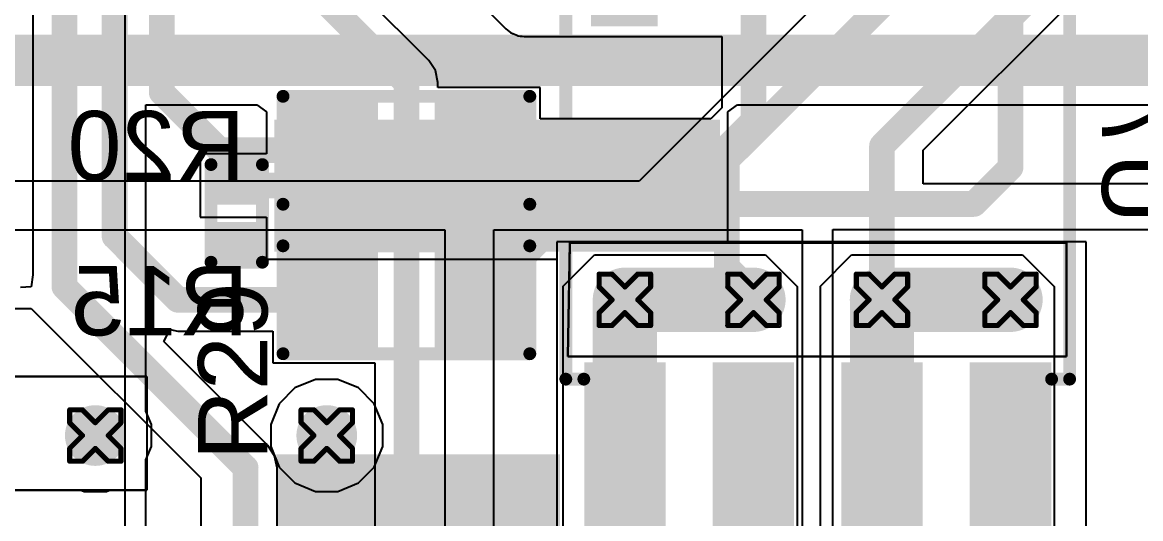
# Model space of a CAD drawing. Header units: inches. Extents: x -6 to 328, y -6 to 90.
# Drawn here: x 4.73 to 15.78, y 7.52 to 12.43 of the extents above; entities that cross this region are included whole.
import ezdxf

# ---------------------------------------------------------------- set-up
doc = ezdxf.new("R2010")
doc.units = ezdxf.units.IN
for name, color, linetype in [('Bottom Layer', 5, 'Continuous'), ('Bottom Overlay', 54, 'Continuous'), ('Bottom Paste', 16, 'Continuous'), ('Bottom Solder', 6, 'Continuous'), ('Designators', 56, 'Continuous'), ('Drill Drawing', 1, 'Continuous'), ('GND', 76, 'Continuous'), ('PWR', 16, 'Continuous'), ('Top Layer', 1, 'Continuous'), ('Top Overlay', 2, 'Continuous'), ('Top Paste', 8, 'Continuous'), ('Top Solder', 216, 'Continuous'), ('Via Holes', 16, 'Continuous')]:
    doc.layers.add(name, color=color, linetype=linetype)
doc.styles.add('Arial', font='', dxfattribs={"height": 0.2})
doc.styles.get('Arial').set_extended_font_data('Arial')

# ---------------------------------------------------------------- blocks, each defined once
blk = doc.blocks.new('SOIC_8_B_3')
at = {"layer": 'Bottom Layer'}
for points in [[(-3.475, 1.605), (-3.475, 2.205), (-1.925, 2.205), (-1.925, 1.605)], [(1.925, 1.605), (1.925, 2.205), (3.475, 2.205), (3.475, 1.605)], [(-3.475, 0.335), (-3.475, 0.935), (-1.925, 0.935), (-1.925, 0.335)], [(1.925, 0.335), (1.925, 0.935), (3.475, 0.935), (3.475, 0.335)], [(-3.475, -0.935), (-3.475, -0.335), (-1.925, -0.335), (-1.925, -0.935)], [(1.925, -0.935), (1.925, -0.335), (3.475, -0.335), (3.475, -0.935)], [(-3.475, -2.205), (-3.475, -1.605), (-1.925, -1.605), (-1.925, -2.205)], [(1.925, -2.205), (1.925, -1.605), (3.475, -1.605), (3.475, -2.205)]]:
    blk.add_hatch(color=5, dxfattribs=at).paths.add_polyline_path(points)
at = {"layer": 'Bottom Overlay'}
blk.add_hatch(color=54, dxfattribs=at).paths.add_polyline_path([(-1.827, -2.24), (-1.497, -2.24), (-1.497, -1.58), (-1.827, -1.58)])
at = {"layer": 'Bottom Paste'}
for points in [[(-3.475, 1.605), (-3.475, 2.205), (-1.925, 2.205), (-1.925, 1.605)], [(1.925, 1.605), (1.925, 2.205), (3.475, 2.205), (3.475, 1.605)], [(-3.475, 0.335), (-3.475, 0.935), (-1.925, 0.935), (-1.925, 0.335)], [(1.925, 0.335), (1.925, 0.935), (3.475, 0.935), (3.475, 0.335)], [(-3.475, -0.935), (-3.475, -0.335), (-1.925, -0.335), (-1.925, -0.935)], [(1.925, -0.935), (1.925, -0.335), (3.475, -0.335), (3.475, -0.935)], [(-3.475, -2.205), (-3.475, -1.605), (-1.925, -1.605), (-1.925, -2.205)], [(1.925, -2.205), (1.925, -1.605), (3.475, -1.605), (3.475, -2.205)]]:
    blk.add_hatch(color=16, dxfattribs=at).paths.add_polyline_path(points)
at = {"layer": 'Bottom Solder'}
for points in [[(-3.577, 1.503), (-3.577, 2.307), (-1.823, 2.307), (-1.823, 1.503)], [(1.823, 1.503), (1.823, 2.307), (3.577, 2.307), (3.577, 1.503)], [(-3.577, 0.233), (-3.577, 1.037), (-1.823, 1.037), (-1.823, 0.233)], [(1.823, 0.233), (1.823, 1.037), (3.577, 1.037), (3.577, 0.233)], [(-3.577, -1.037), (-3.577, -0.233), (-1.823, -0.233), (-1.823, -1.037)], [(1.823, -1.037), (1.823, -0.233), (3.577, -0.233), (3.577, -1.037)], [(-3.577, -2.307), (-3.577, -1.503), (-1.823, -1.503), (-1.823, -2.307)], [(1.823, -2.307), (1.823, -1.503), (3.577, -1.503), (3.577, -2.307)]]:
    blk.add_hatch(color=6, dxfattribs=at).paths.add_polyline_path(points)
at = {"layer": 'Bottom Overlay', "const_width": 0.127}
for points in [[(1.991, 2.489), (-1.991, 2.489)], [(-1.991, 2.311), (-1.991, 2.489)], [(1.991, 2.311), (1.991, 2.489)], [(-3.759, -2.032), (-3.759, -1.778)], [(-3.632, -1.905), (-3.759, -1.778)], [(-3.759, -2.032), (-3.632, -1.905)], [(-1.991, -2.489), (-1.991, -2.311)], [(1.991, -2.489), (1.991, -2.311)], [(1.991, -2.489), (-1.991, -2.489)]]:
    blk.add_lwpolyline(points, dxfattribs=at)
at = {"layer": 'Bottom Overlay', "const_width": 0.0635}
for points in [[(-2.022, 2.489, 1), (-1.959, 2.489, 1)], [(-2.022, 2.489, 1), (-1.959, 2.489, 1)], [(1.959, 2.489, 1), (2.022, 2.489, 1)], [(1.959, 2.489, 1), (2.022, 2.489, 1)], [(-2.022, 2.311, 1), (-1.959, 2.311, 1)], [(1.959, 2.311, 1), (2.022, 2.311, 1)], [(-3.791, -1.778, 1), (-3.727, -1.778, 1)], [(-3.791, -1.778, 1), (-3.727, -1.778, 1)], [(-3.664, -1.905, 1), (-3.6, -1.905, 1)], [(-3.664, -1.905, 1), (-3.6, -1.905, 1)], [(-3.791, -2.032, 1), (-3.727, -2.032, 1)], [(-3.791, -2.032, 1), (-3.727, -2.032, 1)], [(-2.022, -2.311, 1), (-1.959, -2.311, 1)], [(1.959, -2.311, 1), (2.022, -2.311, 1)], [(-2.022, -2.489, 1), (-1.959, -2.489, 1)], [(-2.022, -2.489, 1), (-1.959, -2.489, 1)], [(1.959, -2.489, 1), (2.022, -2.489, 1)], [(1.959, -2.489, 1), (2.022, -2.489, 1)]]:
    blk.add_lwpolyline(points, format="xyb", close=True, dxfattribs=at)
blk = doc.blocks.new('R___0201_13')
at = {"layer": 'Top Layer'}
for points in [[(-0.41, 0.185), (-0.14, 0.185), (-0.14, -0.185), (-0.41, -0.185)], [(0.14, 0.185), (0.41, 0.185), (0.41, -0.185), (0.14, -0.185)]]:
    blk.add_hatch(color=1, dxfattribs=at).paths.add_polyline_path(points)
at = {"layer": 'Top Paste'}
for points in [[(-0.41, 0.185), (-0.14, 0.185), (-0.14, -0.185), (-0.41, -0.185)], [(0.14, 0.185), (0.41, 0.185), (0.41, -0.185), (0.14, -0.185)]]:
    blk.add_hatch(color=8, dxfattribs=at).paths.add_polyline_path(points)
at = {"layer": 'Top Solder'}
for points in [[(-0.465, 0.24), (-0.085, 0.24), (-0.085, -0.24), (-0.465, -0.24)], [(0.085, 0.24), (0.465, 0.24), (0.465, -0.24), (0.085, -0.24)]]:
    blk.add_hatch(color=216, dxfattribs=at).paths.add_polyline_path(points)
at = {"layer": 'Top Overlay', "const_width": 0.127}
for points in [[(-0.483, 0.254), (-0.483, -0.254)], [(-0.483, 0.254), (0.483, 0.254)], [(0.483, 0.254), (0.483, -0.254)], [(-0.483, -0.254), (0.483, -0.254)]]:
    blk.add_lwpolyline(points, dxfattribs=at)
at = {"layer": 'Top Overlay', "const_width": 0.0635}
for points in [[(-0.514, 0.254, 1), (-0.451, 0.254, 1)], [(-0.514, 0.254, 1), (-0.451, 0.254, 1)], [(0.451, 0.254, 1), (0.514, 0.254, 1)], [(0.451, 0.254, 1), (0.514, 0.254, 1)], [(-0.514, -0.254, 1), (-0.451, -0.254, 1)], [(-0.514, -0.254, 1), (-0.451, -0.254, 1)], [(0.451, -0.254, 1), (0.514, -0.254, 1)], [(0.451, -0.254, 1), (0.514, -0.254, 1)]]:
    blk.add_lwpolyline(points, format="xyb", close=True, dxfattribs=at)
blk = doc.blocks.new('R___0603_B_22')
at = {"layer": 'Bottom Layer'}
for points in [[(-1.143, -0.4445), (-1.143, 0.4445), (-0.381, 0.4445), (-0.381, -0.4445)], [(0.381, -0.4445), (0.381, 0.4445), (1.143, 0.4445), (1.143, -0.4445)]]:
    blk.add_hatch(color=5, dxfattribs=at).paths.add_polyline_path(points)
at = {"layer": 'Bottom Paste'}
for points in [[(-1.143, -0.4445), (-1.143, 0.4445), (-0.381, 0.4445), (-0.381, -0.4445)], [(0.381, -0.4445), (0.381, 0.4445), (1.143, 0.4445), (1.143, -0.4445)]]:
    blk.add_hatch(color=16, dxfattribs=at).paths.add_polyline_path(points)
at = {"layer": 'Bottom Solder'}
for points in [[(-1.2446, -0.5461), (-1.2446, 0.5461), (-0.2794, 0.5461), (-0.2794, -0.5461)], [(0.2794, -0.5461), (0.2794, 0.5461), (1.2446, 0.5461), (1.2446, -0.5461)]]:
    blk.add_hatch(color=6, dxfattribs=at).paths.add_polyline_path(points)
at = {"layer": 'Bottom Overlay', "const_width": 0.127}
for points in [[(-1.2192, 0.5334), (-1.2192, -0.5334)], [(1.2192, 0.5334), (-1.2192, 0.5334)], [(1.2192, 0.5334), (1.2192, -0.5334)], [(1.2192, -0.5334), (-1.2192, -0.5334)]]:
    blk.add_lwpolyline(points, dxfattribs=at)
at = {"layer": 'Bottom Overlay', "const_width": 0.0635}
for points in [[(-1.25095, 0.5334, 1), (-1.18745, 0.5334, 1)], [(-1.25095, 0.5334, 1), (-1.18745, 0.5334, 1)], [(1.18745, 0.5334, 1), (1.25095, 0.5334, 1)], [(1.18745, 0.5334, 1), (1.25095, 0.5334, 1)], [(-1.25095, -0.5334, 1), (-1.18745, -0.5334, 1)], [(-1.25095, -0.5334, 1), (-1.18745, -0.5334, 1)], [(1.18745, -0.5334, 1), (1.25095, -0.5334, 1)], [(1.18745, -0.5334, 1), (1.25095, -0.5334, 1)]]:
    blk.add_lwpolyline(points, format="xyb", close=True, dxfattribs=at)
blk = doc.blocks.new('R___0603_B_27')
at = {"layer": 'Bottom Layer'}
for points in [[(-1.143, -0.4445), (-1.143, 0.4445), (-0.381, 0.4445), (-0.381, -0.4445)], [(0.381, -0.4445), (0.381, 0.4445), (1.143, 0.4445), (1.143, -0.4445)]]:
    blk.add_hatch(color=5, dxfattribs=at).paths.add_polyline_path(points)
at = {"layer": 'Bottom Paste'}
for points in [[(-1.143, -0.4445), (-1.143, 0.4445), (-0.381, 0.4445), (-0.381, -0.4445)], [(0.381, -0.4445), (0.381, 0.4445), (1.143, 0.4445), (1.143, -0.4445)]]:
    blk.add_hatch(color=16, dxfattribs=at).paths.add_polyline_path(points)
at = {"layer": 'Bottom Solder'}
for points in [[(-1.2446, -0.5461), (-1.2446, 0.5461), (-0.2794, 0.5461), (-0.2794, -0.5461)], [(0.2794, -0.5461), (0.2794, 0.5461), (1.2446, 0.5461), (1.2446, -0.5461)]]:
    blk.add_hatch(color=6, dxfattribs=at).paths.add_polyline_path(points)
at = {"layer": 'Bottom Overlay', "const_width": 0.127}
for points in [[(-1.2192, -0.5334), (-1.2192, 0.5334)], [(-1.2192, 0.5334), (1.2192, 0.5334)], [(1.2192, -0.5334), (1.2192, 0.5334)], [(-1.2192, -0.5334), (1.2192, -0.5334)]]:
    blk.add_lwpolyline(points, dxfattribs=at)
at = {"layer": 'Bottom Overlay', "const_width": 0.0635}
for points in [[(-1.25095, 0.5334, 1), (-1.18745, 0.5334, 1)], [(-1.25095, 0.5334, 1), (-1.18745, 0.5334, 1)], [(1.18745, 0.5334, 1), (1.25095, 0.5334, 1)], [(1.18745, 0.5334, 1), (1.25095, 0.5334, 1)], [(-1.25095, -0.5334, 1), (-1.18745, -0.5334, 1)], [(-1.25095, -0.5334, 1), (-1.18745, -0.5334, 1)], [(1.18745, -0.5334, 1), (1.25095, -0.5334, 1)], [(1.18745, -0.5334, 1), (1.25095, -0.5334, 1)]]:
    blk.add_lwpolyline(points, format="xyb", close=True, dxfattribs=at)
blk = doc.blocks.new('HR963370A_52')
at = {"layer": 'Top Layer'}
for points in [[(-1.25, 10.329), (1.25, 10.329), (1.25, 7.729), (-1.25, 7.729)], [(4.56, 6.15), (3.46, 6.15), (3.46, 10.35), (4.56, 10.35)]]:
    blk.add_hatch(color=1, dxfattribs=at).paths.add_polyline_path(points)
at = {"layer": 'Top Paste'}
for points in [[(-1.25, 10.329), (1.25, 10.329), (1.25, 7.729), (-1.25, 7.729)], [(4.56, 6.15), (3.46, 6.15), (3.46, 10.35), (4.56, 10.35)]]:
    blk.add_hatch(color=8, dxfattribs=at).paths.add_polyline_path(points)
at = {"layer": 'Top Solder'}
for points in [[(-1.352, 10.431), (1.352, 10.431), (1.352, 7.628), (-1.352, 7.628)], [(4.662, 6.048), (3.358, 6.048), (3.358, 10.452), (4.662, 10.452)]]:
    blk.add_hatch(color=216, dxfattribs=at).paths.add_polyline_path(points)

msp = doc.modelspace()

# ---------------------------------------------------------------- hatches: boundary and pattern name
at = {"layer": 'Bottom Layer'}
h = msp.add_hatch(color=5, dxfattribs=at)
edge = h.paths.add_edge_path()
edge.add_arc((10.682, 9.688), 0.3, 0, 360)
h = msp.add_hatch(color=5, dxfattribs=at)
edge = h.paths.add_edge_path()
edge.add_arc((11.952, 9.688), 0.3, 0, 360)
h = msp.add_hatch(color=5, dxfattribs=at)
edge = h.paths.add_edge_path()
edge.add_arc((13.222, 9.688), 0.3, 0, 360)
h = msp.add_hatch(color=5, dxfattribs=at)
edge = h.paths.add_edge_path()
edge.add_arc((14.492, 9.688), 0.3, 0, 360)
h = msp.add_hatch(color=5, dxfattribs=at)
edge = h.paths.add_edge_path()
edge.add_arc((5.449, 8.346), 0.3, 0, 360)
h = msp.add_hatch(color=5, dxfattribs=at)
edge = h.paths.add_edge_path()
edge.add_arc((7.736, 8.346), 0.3, 0, 360)
at = {"layer": 'GND'}
h = msp.add_hatch(color=76, dxfattribs=at)
edge = h.paths.add_edge_path()
edge.add_arc((10.682, 9.688), 0.3, 0, 360)
h = msp.add_hatch(color=76, dxfattribs=at)
edge = h.paths.add_edge_path()
edge.add_arc((11.952, 9.688), 0.3, 0, 360)
h = msp.add_hatch(color=76, dxfattribs=at)
edge = h.paths.add_edge_path()
edge.add_arc((13.222, 9.688), 0.3, 0, 360)
h = msp.add_hatch(color=76, dxfattribs=at)
edge = h.paths.add_edge_path()
edge.add_arc((14.492, 9.688), 0.3, 0, 360)
h = msp.add_hatch(color=76, dxfattribs=at)
edge = h.paths.add_edge_path()
edge.add_arc((5.449, 8.346), 0.3, 0, 360)
h = msp.add_hatch(color=76, dxfattribs=at)
edge = h.paths.add_edge_path()
edge.add_arc((7.736, 8.346), 0.3, 0, 360)
at = {"layer": 'PWR'}
h = msp.add_hatch(color=16, dxfattribs=at)
edge = h.paths.add_edge_path()
edge.add_arc((10.682, 9.688), 0.3, 0, 360)
h = msp.add_hatch(color=16, dxfattribs=at)
edge = h.paths.add_edge_path()
edge.add_arc((11.952, 9.688), 0.3, 0, 360)
h = msp.add_hatch(color=16, dxfattribs=at)
edge = h.paths.add_edge_path()
edge.add_arc((13.222, 9.688), 0.3, 0, 360)
h = msp.add_hatch(color=16, dxfattribs=at)
edge = h.paths.add_edge_path()
edge.add_arc((14.492, 9.688), 0.3, 0, 360)
h = msp.add_hatch(color=16, dxfattribs=at)
edge = h.paths.add_edge_path()
edge.add_arc((5.449, 8.346), 0.3, 0, 360)
h = msp.add_hatch(color=16, dxfattribs=at)
edge = h.paths.add_edge_path()
edge.add_arc((7.736, 8.346), 0.3, 0, 360)
at = {"layer": 'Top Layer'}
h = msp.add_hatch(color=1, dxfattribs=at)
edge = h.paths.add_edge_path()
edge.add_arc((10.682, 9.688), 0.3, 0, 360)
h = msp.add_hatch(color=1, dxfattribs=at)
edge = h.paths.add_edge_path()
edge.add_arc((11.952, 9.688), 0.3, 0, 360)
h = msp.add_hatch(color=1, dxfattribs=at)
edge = h.paths.add_edge_path()
edge.add_arc((13.222, 9.688), 0.3, 0, 360)
h = msp.add_hatch(color=1, dxfattribs=at)
edge = h.paths.add_edge_path()
edge.add_arc((14.492, 9.688), 0.3, 0, 360)
h = msp.add_hatch(color=1, dxfattribs=at)
edge = h.paths.add_edge_path()
edge.add_arc((5.449, 8.346), 0.3, 0, 360)
h = msp.add_hatch(color=1, dxfattribs=at)
edge = h.paths.add_edge_path()
edge.add_arc((7.736, 8.346), 0.3, 0, 360)
at = {"layer": 'Via Holes'}
h = msp.add_hatch(color=7, dxfattribs=at)
edge = h.paths.add_edge_path()
edge.add_arc((10.682, 9.688), 0.15, 0, 360)
h = msp.add_hatch(color=7, dxfattribs=at)
edge = h.paths.add_edge_path()
edge.add_arc((11.952, 9.688), 0.15, 0, 360)
h = msp.add_hatch(color=7, dxfattribs=at)
edge = h.paths.add_edge_path()
edge.add_arc((13.222, 9.688), 0.15, 0, 360)
h = msp.add_hatch(color=7, dxfattribs=at)
edge = h.paths.add_edge_path()
edge.add_arc((14.492, 9.688), 0.15, 0, 360)
h = msp.add_hatch(color=7, dxfattribs=at)
edge = h.paths.add_edge_path()
edge.add_arc((5.449, 8.346), 0.15, 0, 360)
h = msp.add_hatch(color=7, dxfattribs=at)
edge = h.paths.add_edge_path()
edge.add_arc((7.736, 8.346), 0.15, 0, 360)

# ---------------------------------------------------------------- linework, layer by layer
at = {"layer": 'Bottom Layer'}
for p, q in [((4.832, 20.693), (4.832, 9.934)), ((8.743, 12.055), (6.875, 13.923)), ((9.28, 12.592), (9.505, 12.366)), ((9.505, 12.366), (9.522, 12.355)), ((9.522, 12.355), (9.537, 12.341)), ((9.537, 12.341), (9.553, 12.33)), ((9.553, 12.33), (9.571, 12.322)), ((9.571, 12.322), (9.572, 12.322)), ((9.572, 12.322), (9.574, 12.321)), ((9.574, 12.321), (9.606, 12.308)), ((9.606, 12.308), (9.607, 12.307)), ((9.607, 12.307), (9.608, 12.307)), ((9.608, 12.307), (9.627, 12.299)), ((9.627, 12.299), (9.646, 12.295)), ((9.646, 12.295), (9.667, 12.295)), ((9.667, 12.295), (9.687, 12.291)), ((9.687, 12.291), (11.641, 12.291)), ((11.641, 12.291), (11.641, 11.586)), ((8.81, 11.954), (8.743, 12.055)), ((8.834, 11.835), (8.81, 11.954)), ((8.834, 11.788), (8.834, 11.835)), ((9.844, 11.788), (8.834, 11.788)), ((9.844, 11.476), (9.844, 11.788)), ((11.641, 11.586), (11.531, 11.476)), ((11.531, 11.476), (9.844, 11.476)), ((10.073, 9.823), (10.382, 10.133)), ((10.382, 10.133), (12.071, 10.133)), ((12.071, 10.133), (12.384, 9.819)), ((12.613, 9.823), (12.922, 10.133)), ((12.922, 10.133), (14.611, 10.133)), ((14.611, 10.133), (14.924, 9.819)), ((4.832, 9.934), (4.816, 9.817)), ((4.816, 9.817), (4.711, 9.811)), ((10.073, 3.843), (10.073, 9.823)), ((12.384, 9.819), (12.384, 6.284)), ((12.613, 3.843), (12.613, 9.823)), ((14.924, 9.819), (14.924, 6.284)), ((-0.129, 9.603), (4.815, 9.603)), ((4.815, 9.603), (6.491, 7.927)), ((6.125, 9.276), (6.187, 9.393)), ((6.187, 9.393), (6.265, 9.378)), ((6.265, 9.378), (7.202, 9.378)), ((7.202, 9.378), (7.202, 9.066)), ((7.154, 8.247), (6.125, 9.276)), ((7.202, 9.066), (8.212, 9.066)), ((8.212, 9.066), (8.212, 4.754)), ((7.221, 8.146), (7.154, 8.247)), ((7.245, 8.027), (7.221, 8.146)), ((7.245, 4.422), (7.245, 8.027)), ((6.491, 7.927), (6.491, 2.25))]:
    msp.add_line(p, q, dxfattribs=at)
at = {"layer": 'Bottom Layer', "const_width": 0.254}
for points in [[(5.143, 9.818), (5.143, 20.693)], [(5.64, 10.314), (5.64, 20.441)], [(6.106, 11.738), (6.106, 20.163)], [(6.564, 13.794), (8.523, 11.835)], [(11.952, 11.458), (11.952, 13.594)], [(14.492, 10.997), (14.492, 13.594)], [(8.523, 4.625), (8.523, 11.835)], [(6.106, 11.738), (6.678, 11.166)], [(11.66, 11.166), (11.952, 11.458)], [(6.678, 11.166), (7.761, 11.166)], [(9.285, 11.166), (11.66, 11.166)], [(14.131, 10.635), (14.492, 10.997)], [(9.311, 9.752), (10.194, 10.635)], [(10.194, 10.635), (14.131, 10.635)], [(5.64, 10.314), (6.265, 9.688)], [(5.143, 9.818), (6.934, 8.027)], [(6.265, 9.688), (7.761, 9.688)], [(6.934, 3.268), (6.934, 8.027)]]:
    msp.add_lwpolyline(points, dxfattribs=at)
at = {"layer": 'Bottom Layer', "const_width": 0.127}
for points in [[(8.46, 11.835, 1), (8.587, 11.835, 1)], [(8.46, 11.835, 1), (8.587, 11.835, 1)], [(6.042, 11.738, 1), (6.169, 11.738, 1)], [(6.042, 11.738, 1), (6.169, 11.738, 1)], [(11.889, 11.458, 1), (12.016, 11.458, 1)], [(11.889, 11.458, 1), (12.016, 11.458, 1)], [(6.615, 11.166, 1), (6.742, 11.166, 1)], [(6.615, 11.166, 1), (6.742, 11.166, 1)], [(7.698, 11.166, 1), (7.825, 11.166, 1)], [(9.222, 11.166, 1), (9.349, 11.166, 1)], [(11.597, 11.166, 1), (11.724, 11.166, 1)], [(11.597, 11.166, 1), (11.724, 11.166, 1)], [(14.429, 10.997, 1), (14.556, 10.997, 1)], [(14.429, 10.997, 1), (14.556, 10.997, 1)], [(10.13, 10.635, 1), (10.257, 10.635, 1)], [(10.13, 10.635, 1), (10.257, 10.635, 1)], [(14.067, 10.635, 1), (14.194, 10.635, 1)], [(14.067, 10.635, 1), (14.194, 10.635, 1)], [(5.576, 10.314, 1), (5.703, 10.314, 1)], [(5.576, 10.314, 1), (5.703, 10.314, 1)], [(5.08, 9.818, 1), (5.207, 9.818, 1)], [(5.08, 9.818, 1), (5.207, 9.818, 1)], [(9.247, 9.752, 1), (9.374, 9.752, 1)], [(6.201, 9.688, 1), (6.328, 9.688, 1)], [(6.201, 9.688, 1), (6.328, 9.688, 1)], [(7.698, 9.688, 1), (7.825, 9.688, 1)], [(6.871, 8.027, 1), (6.998, 8.027, 1)], [(6.871, 8.027, 1), (6.998, 8.027, 1)]]:
    msp.add_lwpolyline(points, format="xyb", close=True, dxfattribs=at)
at = {"layer": 'Drill Drawing', "const_width": 0.0508}
for points in [[(10.428, 9.815), (10.428, 9.942)], [(10.428, 9.942), (10.555, 9.942)], [(10.555, 9.942), (10.682, 9.815)], [(10.682, 9.815), (10.809, 9.942)], [(10.809, 9.942), (10.936, 9.942)], [(10.936, 9.815), (10.936, 9.942)], [(11.698, 9.815), (11.698, 9.942)], [(11.698, 9.942), (11.825, 9.942)], [(11.825, 9.942), (11.952, 9.815)], [(11.952, 9.815), (12.079, 9.942)], [(12.079, 9.942), (12.206, 9.942)], [(12.206, 9.815), (12.206, 9.942)], [(12.968, 9.815), (12.968, 9.942)], [(12.968, 9.942), (13.095, 9.942)], [(13.095, 9.942), (13.222, 9.815)], [(13.222, 9.815), (13.349, 9.942)], [(13.349, 9.942), (13.476, 9.942)], [(13.476, 9.815), (13.476, 9.942)], [(14.238, 9.815), (14.238, 9.942)], [(14.238, 9.942), (14.365, 9.942)], [(14.365, 9.942), (14.492, 9.815)], [(14.492, 9.815), (14.619, 9.942)], [(14.619, 9.942), (14.746, 9.942)], [(14.746, 9.815), (14.746, 9.942)], [(10.428, 9.815), (10.555, 9.688)], [(10.809, 9.688), (10.936, 9.815)], [(11.698, 9.815), (11.825, 9.688)], [(12.079, 9.688), (12.206, 9.815)], [(12.968, 9.815), (13.095, 9.688)], [(13.349, 9.688), (13.476, 9.815)], [(14.238, 9.815), (14.365, 9.688)], [(14.619, 9.688), (14.746, 9.815)], [(10.428, 9.561), (10.555, 9.688)], [(10.809, 9.688), (10.936, 9.561)], [(11.698, 9.561), (11.825, 9.688)], [(12.079, 9.688), (12.206, 9.561)], [(12.968, 9.561), (13.095, 9.688)], [(13.349, 9.688), (13.476, 9.561)], [(14.238, 9.561), (14.365, 9.688)], [(14.619, 9.688), (14.746, 9.561)], [(10.428, 9.434), (10.428, 9.561)], [(10.555, 9.434), (10.682, 9.561)], [(10.682, 9.561), (10.809, 9.434)], [(10.936, 9.434), (10.936, 9.561)], [(11.698, 9.434), (11.698, 9.561)], [(11.825, 9.434), (11.952, 9.561)], [(11.952, 9.561), (12.079, 9.434)], [(12.206, 9.434), (12.206, 9.561)], [(12.968, 9.434), (12.968, 9.561)], [(13.095, 9.434), (13.222, 9.561)], [(13.222, 9.561), (13.349, 9.434)], [(13.476, 9.434), (13.476, 9.561)], [(14.238, 9.434), (14.238, 9.561)], [(14.365, 9.434), (14.492, 9.561)], [(14.492, 9.561), (14.619, 9.434)], [(14.746, 9.434), (14.746, 9.561)], [(10.428, 9.434), (10.555, 9.434)], [(10.809, 9.434), (10.936, 9.434)], [(11.698, 9.434), (11.825, 9.434)], [(12.079, 9.434), (12.206, 9.434)], [(12.968, 9.434), (13.095, 9.434)], [(13.349, 9.434), (13.476, 9.434)], [(14.238, 9.434), (14.365, 9.434)], [(14.619, 9.434), (14.746, 9.434)], [(5.195, 8.473), (5.195, 8.6)], [(5.195, 8.6), (5.322, 8.6)], [(5.322, 8.6), (5.449, 8.473)], [(5.449, 8.473), (5.576, 8.6)], [(5.576, 8.6), (5.703, 8.6)], [(5.703, 8.473), (5.703, 8.6)], [(7.482, 8.473), (7.482, 8.6)], [(7.482, 8.6), (7.609, 8.6)], [(7.609, 8.6), (7.736, 8.473)], [(7.736, 8.473), (7.863, 8.6)], [(7.863, 8.6), (7.99, 8.6)], [(7.99, 8.473), (7.99, 8.6)], [(5.195, 8.473), (5.322, 8.346)], [(5.576, 8.346), (5.703, 8.473)], [(7.482, 8.473), (7.609, 8.346)], [(7.863, 8.346), (7.99, 8.473)], [(5.195, 8.219), (5.322, 8.346)], [(5.576, 8.346), (5.703, 8.219)], [(7.482, 8.219), (7.609, 8.346)], [(7.863, 8.346), (7.99, 8.219)], [(5.195, 8.092), (5.195, 8.219)], [(5.322, 8.092), (5.449, 8.219)], [(5.449, 8.219), (5.576, 8.092)], [(5.703, 8.092), (5.703, 8.219)], [(7.482, 8.092), (7.482, 8.219)], [(7.609, 8.092), (7.736, 8.219)], [(7.736, 8.219), (7.863, 8.092)], [(7.99, 8.092), (7.99, 8.219)], [(5.195, 8.092), (5.322, 8.092)], [(5.576, 8.092), (5.703, 8.092)], [(7.482, 8.092), (7.609, 8.092)], [(7.863, 8.092), (7.99, 8.092)]]:
    msp.add_lwpolyline(points, dxfattribs=at)
at = {"layer": 'Drill Drawing', "const_width": 0.0254}
for points in [[(10.415, 9.942, 1), (10.441, 9.942, 1)], [(10.415, 9.942, 1), (10.441, 9.942, 1)], [(10.542, 9.942, 1), (10.568, 9.942, 1)], [(10.542, 9.942, 1), (10.568, 9.942, 1)], [(10.796, 9.942, 1), (10.822, 9.942, 1)], [(10.796, 9.942, 1), (10.822, 9.942, 1)], [(10.923, 9.942, 1), (10.949, 9.942, 1)], [(10.923, 9.942, 1), (10.949, 9.942, 1)], [(11.685, 9.942, 1), (11.711, 9.942, 1)], [(11.685, 9.942, 1), (11.711, 9.942, 1)], [(11.812, 9.942, 1), (11.838, 9.942, 1)], [(11.812, 9.942, 1), (11.838, 9.942, 1)], [(12.066, 9.942, 1), (12.092, 9.942, 1)], [(12.066, 9.942, 1), (12.092, 9.942, 1)], [(12.193, 9.942, 1), (12.219, 9.942, 1)], [(12.193, 9.942, 1), (12.219, 9.942, 1)], [(12.955, 9.942, 1), (12.981, 9.942, 1)], [(12.955, 9.942, 1), (12.981, 9.942, 1)], [(13.082, 9.942, 1), (13.108, 9.942, 1)], [(13.082, 9.942, 1), (13.108, 9.942, 1)], [(13.336, 9.942, 1), (13.362, 9.942, 1)], [(13.336, 9.942, 1), (13.362, 9.942, 1)], [(13.463, 9.942, 1), (13.489, 9.942, 1)], [(13.463, 9.942, 1), (13.489, 9.942, 1)], [(14.225, 9.942, 1), (14.251, 9.942, 1)], [(14.225, 9.942, 1), (14.251, 9.942, 1)], [(14.352, 9.942, 1), (14.378, 9.942, 1)], [(14.352, 9.942, 1), (14.378, 9.942, 1)], [(14.606, 9.942, 1), (14.632, 9.942, 1)], [(14.606, 9.942, 1), (14.632, 9.942, 1)], [(14.733, 9.942, 1), (14.759, 9.942, 1)], [(14.733, 9.942, 1), (14.759, 9.942, 1)], [(10.415, 9.815, 1), (10.441, 9.815, 1)], [(10.415, 9.815, 1), (10.441, 9.815, 1)], [(10.669, 9.815, 1), (10.695, 9.815, 1)], [(10.669, 9.815, 1), (10.695, 9.815, 1)], [(10.923, 9.815, 1), (10.949, 9.815, 1)], [(10.923, 9.815, 1), (10.949, 9.815, 1)], [(11.685, 9.815, 1), (11.711, 9.815, 1)], [(11.685, 9.815, 1), (11.711, 9.815, 1)], [(11.939, 9.815, 1), (11.965, 9.815, 1)], [(11.939, 9.815, 1), (11.965, 9.815, 1)], [(12.193, 9.815, 1), (12.219, 9.815, 1)], [(12.193, 9.815, 1), (12.219, 9.815, 1)], [(12.955, 9.815, 1), (12.981, 9.815, 1)], [(12.955, 9.815, 1), (12.981, 9.815, 1)], [(13.209, 9.815, 1), (13.235, 9.815, 1)], [(13.209, 9.815, 1), (13.235, 9.815, 1)], [(13.463, 9.815, 1), (13.489, 9.815, 1)], [(13.463, 9.815, 1), (13.489, 9.815, 1)], [(14.225, 9.815, 1), (14.251, 9.815, 1)], [(14.225, 9.815, 1), (14.251, 9.815, 1)], [(14.479, 9.815, 1), (14.505, 9.815, 1)], [(14.479, 9.815, 1), (14.505, 9.815, 1)], [(14.733, 9.815, 1), (14.759, 9.815, 1)], [(14.733, 9.815, 1), (14.759, 9.815, 1)], [(10.542, 9.688, 1), (10.568, 9.688, 1)], [(10.542, 9.688, 1), (10.568, 9.688, 1)], [(10.796, 9.688, 1), (10.822, 9.688, 1)], [(10.796, 9.688, 1), (10.822, 9.688, 1)], [(11.812, 9.688, 1), (11.838, 9.688, 1)], [(11.812, 9.688, 1), (11.838, 9.688, 1)], [(12.066, 9.688, 1), (12.092, 9.688, 1)], [(12.066, 9.688, 1), (12.092, 9.688, 1)], [(13.082, 9.688, 1), (13.108, 9.688, 1)], [(13.082, 9.688, 1), (13.108, 9.688, 1)], [(13.336, 9.688, 1), (13.362, 9.688, 1)], [(13.336, 9.688, 1), (13.362, 9.688, 1)], [(14.352, 9.688, 1), (14.378, 9.688, 1)], [(14.352, 9.688, 1), (14.378, 9.688, 1)], [(14.606, 9.688, 1), (14.632, 9.688, 1)], [(14.606, 9.688, 1), (14.632, 9.688, 1)], [(10.415, 9.561, 1), (10.441, 9.561, 1)], [(10.415, 9.561, 1), (10.441, 9.561, 1)], [(10.669, 9.561, 1), (10.695, 9.561, 1)], [(10.669, 9.561, 1), (10.695, 9.561, 1)], [(10.923, 9.561, 1), (10.949, 9.561, 1)], [(10.923, 9.561, 1), (10.949, 9.561, 1)], [(11.685, 9.561, 1), (11.711, 9.561, 1)], [(11.685, 9.561, 1), (11.711, 9.561, 1)], [(11.939, 9.561, 1), (11.965, 9.561, 1)], [(11.939, 9.561, 1), (11.965, 9.561, 1)], [(12.193, 9.561, 1), (12.219, 9.561, 1)], [(12.193, 9.561, 1), (12.219, 9.561, 1)], [(12.955, 9.561, 1), (12.981, 9.561, 1)], [(12.955, 9.561, 1), (12.981, 9.561, 1)], [(13.209, 9.561, 1), (13.235, 9.561, 1)], [(13.209, 9.561, 1), (13.235, 9.561, 1)], [(13.463, 9.561, 1), (13.489, 9.561, 1)], [(13.463, 9.561, 1), (13.489, 9.561, 1)], [(14.225, 9.561, 1), (14.251, 9.561, 1)], [(14.225, 9.561, 1), (14.251, 9.561, 1)], [(14.479, 9.561, 1), (14.505, 9.561, 1)], [(14.479, 9.561, 1), (14.505, 9.561, 1)], [(14.733, 9.561, 1), (14.759, 9.561, 1)], [(14.733, 9.561, 1), (14.759, 9.561, 1)], [(10.415, 9.434, 1), (10.441, 9.434, 1)], [(10.415, 9.434, 1), (10.441, 9.434, 1)], [(10.542, 9.434, 1), (10.568, 9.434, 1)], [(10.542, 9.434, 1), (10.568, 9.434, 1)], [(10.796, 9.434, 1), (10.822, 9.434, 1)], [(10.796, 9.434, 1), (10.822, 9.434, 1)], [(10.923, 9.434, 1), (10.949, 9.434, 1)], [(10.923, 9.434, 1), (10.949, 9.434, 1)], [(11.685, 9.434, 1), (11.711, 9.434, 1)], [(11.685, 9.434, 1), (11.711, 9.434, 1)], [(11.812, 9.434, 1), (11.838, 9.434, 1)], [(11.812, 9.434, 1), (11.838, 9.434, 1)], [(12.066, 9.434, 1), (12.092, 9.434, 1)], [(12.066, 9.434, 1), (12.092, 9.434, 1)], [(12.193, 9.434, 1), (12.219, 9.434, 1)], [(12.193, 9.434, 1), (12.219, 9.434, 1)], [(12.955, 9.434, 1), (12.981, 9.434, 1)], [(12.955, 9.434, 1), (12.981, 9.434, 1)], [(13.082, 9.434, 1), (13.108, 9.434, 1)], [(13.082, 9.434, 1), (13.108, 9.434, 1)], [(13.336, 9.434, 1), (13.362, 9.434, 1)], [(13.336, 9.434, 1), (13.362, 9.434, 1)], [(13.463, 9.434, 1), (13.489, 9.434, 1)], [(13.463, 9.434, 1), (13.489, 9.434, 1)], [(14.225, 9.434, 1), (14.251, 9.434, 1)], [(14.225, 9.434, 1), (14.251, 9.434, 1)], [(14.352, 9.434, 1), (14.378, 9.434, 1)], [(14.352, 9.434, 1), (14.378, 9.434, 1)], [(14.606, 9.434, 1), (14.632, 9.434, 1)], [(14.606, 9.434, 1), (14.632, 9.434, 1)], [(14.733, 9.434, 1), (14.759, 9.434, 1)], [(14.733, 9.434, 1), (14.759, 9.434, 1)], [(5.183, 8.6, 1), (5.208, 8.6, 1)], [(5.183, 8.6, 1), (5.208, 8.6, 1)], [(5.31, 8.6, 1), (5.335, 8.6, 1)], [(5.31, 8.6, 1), (5.335, 8.6, 1)], [(5.564, 8.6, 1), (5.589, 8.6, 1)], [(5.564, 8.6, 1), (5.589, 8.6, 1)], [(5.691, 8.6, 1), (5.716, 8.6, 1)], [(5.691, 8.6, 1), (5.716, 8.6, 1)], [(7.469, 8.6, 1), (7.494, 8.6, 1)], [(7.469, 8.6, 1), (7.494, 8.6, 1)], [(7.596, 8.6, 1), (7.621, 8.6, 1)], [(7.596, 8.6, 1), (7.621, 8.6, 1)], [(7.85, 8.6, 1), (7.875, 8.6, 1)], [(7.85, 8.6, 1), (7.875, 8.6, 1)], [(7.977, 8.6, 1), (8.002, 8.6, 1)], [(7.977, 8.6, 1), (8.002, 8.6, 1)], [(5.183, 8.473, 1), (5.208, 8.473, 1)], [(5.183, 8.473, 1), (5.208, 8.473, 1)], [(5.437, 8.473, 1), (5.462, 8.473, 1)], [(5.437, 8.473, 1), (5.462, 8.473, 1)], [(5.691, 8.473, 1), (5.716, 8.473, 1)], [(5.691, 8.473, 1), (5.716, 8.473, 1)], [(7.469, 8.473, 1), (7.494, 8.473, 1)], [(7.469, 8.473, 1), (7.494, 8.473, 1)], [(7.723, 8.473, 1), (7.748, 8.473, 1)], [(7.723, 8.473, 1), (7.748, 8.473, 1)], [(7.977, 8.473, 1), (8.002, 8.473, 1)], [(7.977, 8.473, 1), (8.002, 8.473, 1)], [(5.31, 8.346, 1), (5.335, 8.346, 1)], [(5.31, 8.346, 1), (5.335, 8.346, 1)], [(5.564, 8.346, 1), (5.589, 8.346, 1)], [(5.564, 8.346, 1), (5.589, 8.346, 1)], [(7.596, 8.346, 1), (7.621, 8.346, 1)], [(7.596, 8.346, 1), (7.621, 8.346, 1)], [(7.85, 8.346, 1), (7.875, 8.346, 1)], [(7.85, 8.346, 1), (7.875, 8.346, 1)], [(5.183, 8.219, 1), (5.208, 8.219, 1)], [(5.183, 8.219, 1), (5.208, 8.219, 1)], [(5.437, 8.219, 1), (5.462, 8.219, 1)], [(5.437, 8.219, 1), (5.462, 8.219, 1)], [(5.691, 8.219, 1), (5.716, 8.219, 1)], [(5.691, 8.219, 1), (5.716, 8.219, 1)], [(7.469, 8.219, 1), (7.494, 8.219, 1)], [(7.469, 8.219, 1), (7.494, 8.219, 1)], [(7.723, 8.219, 1), (7.748, 8.219, 1)], [(7.723, 8.219, 1), (7.748, 8.219, 1)], [(7.977, 8.219, 1), (8.002, 8.219, 1)], [(7.977, 8.219, 1), (8.002, 8.219, 1)], [(5.183, 8.092, 1), (5.208, 8.092, 1)], [(5.183, 8.092, 1), (5.208, 8.092, 1)], [(5.31, 8.092, 1), (5.335, 8.092, 1)], [(5.31, 8.092, 1), (5.335, 8.092, 1)], [(5.564, 8.092, 1), (5.589, 8.092, 1)], [(5.564, 8.092, 1), (5.589, 8.092, 1)], [(5.691, 8.092, 1), (5.716, 8.092, 1)], [(5.691, 8.092, 1), (5.716, 8.092, 1)], [(7.469, 8.092, 1), (7.494, 8.092, 1)], [(7.469, 8.092, 1), (7.494, 8.092, 1)], [(7.596, 8.092, 1), (7.621, 8.092, 1)], [(7.596, 8.092, 1), (7.621, 8.092, 1)], [(7.85, 8.092, 1), (7.875, 8.092, 1)], [(7.85, 8.092, 1), (7.875, 8.092, 1)], [(7.977, 8.092, 1), (8.002, 8.092, 1)], [(7.977, 8.092, 1), (8.002, 8.092, 1)]]:
    msp.add_lwpolyline(points, format="xyb", close=True, dxfattribs=at)
at = {"layer": 'GND'}
for p, q in [((10.119, 9.127), (10.138, 10.251)), ((10.138, 10.251), (10.13, 9.803)), ((10.138, 10.251), (15.046, 10.251)), ((15.046, 10.251), (10.138, 10.251)), ((15.046, 10.251), (15.046, 9.127)), ((15.046, 9.127), (15.046, 10.251)), ((10.13, 9.803), (10.128, 9.799)), ((10.128, 9.799), (10.128, 9.688)), ((10.128, 9.688), (10.119, 9.127)), ((15.046, 9.127), (10.119, 9.127)), ((10.119, 9.127), (15.046, 9.127)), ((-0.23, 8.93), (5.959, 8.93)), ((5.959, 8.93), (-0.23, 8.93)), ((5.959, 8.93), (5.959, 7.806)), ((5.959, 8.564), (5.959, 8.93)), ((6.003, 8.456), (5.959, 8.564)), ((6.003, 8.236), (6.003, 8.456)), ((5.959, 8.128), (6.003, 8.236)), ((5.959, 7.806), (5.959, 8.128)), ((5.959, 7.806), (-0.248, 7.806)), ((4.297, 7.806), (5.306, 7.806)), ((5.306, 7.806), (5.339, 7.792)), ((5.339, 7.792), (5.56, 7.792)), ((5.56, 7.792), (5.592, 7.806)), ((5.592, 7.806), (5.959, 7.806))]:
    msp.add_line(p, q, dxfattribs=at)
at = {"layer": 'PWR'}
for p, q in [((13.629, 13.668), (10.822, 10.861)), ((13.629, 11.166), (15.28, 12.817)), ((13.629, 10.835), (13.629, 11.166)), ((10.822, 10.861), (-5.391, 10.861)), ((20.853, 10.835), (13.629, 10.835)), ((-1.286, 10.378), (8.904, 10.378)), ((8.904, 10.378), (8.904, 0.802)), ((9.387, -5.391), (9.387, 10.378)), ((9.387, 10.378), (12.435, 10.378)), ((12.435, 10.378), (12.435, -1.636)), ((12.736, -1.505), (12.736, 10.382)), ((12.736, 10.382), (15.915, 10.382)), ((7.626, 8.9), (7.422, 8.816)), ((7.846, 8.9), (7.626, 8.9)), ((8.05, 8.816), (7.846, 8.9)), ((7.422, 8.816), (7.266, 8.66)), ((8.205, 8.66), (8.05, 8.816)), ((7.266, 8.66), (7.182, 8.456)), ((8.29, 8.456), (8.205, 8.66)), ((7.182, 8.456), (7.182, 8.236)), ((8.29, 8.236), (8.29, 8.456)), ((7.182, 8.236), (7.266, 8.032)), ((8.205, 8.032), (8.29, 8.236)), ((7.266, 8.032), (7.422, 7.877)), ((8.05, 7.877), (8.205, 8.032)), ((7.422, 7.877), (7.626, 7.792)), ((7.846, 7.792), (8.05, 7.877)), ((7.626, 7.792), (7.846, 7.792))]:
    msp.add_line(p, q, dxfattribs=at)
at = {"layer": 'PWR', "const_width": 0.254}
for points in [[(13.222, 11.21), (15.58, 13.568)], [(11.688, 11.069), (14.054, 13.435)], [(13.222, 9.688), (13.222, 11.21)], [(11.688, 10.01), (11.688, 11.069)], [(11.688, 10.01), (11.952, 9.746)], [(11.952, 9.688), (11.952, 9.746)]]:
    msp.add_lwpolyline(points, dxfattribs=at)
at = {"layer": 'PWR', "const_width": 0.127}
for points in [[(13.159, 11.21, 1), (13.286, 11.21, 1)], [(13.159, 11.21, 1), (13.286, 11.21, 1)], [(11.624, 11.069, 1), (11.751, 11.069, 1)], [(11.624, 11.069, 1), (11.751, 11.069, 1)], [(11.624, 10.01, 1), (11.751, 10.01, 1)], [(11.624, 10.01, 1), (11.751, 10.01, 1)], [(11.889, 9.746, 1), (12.016, 9.746, 1)], [(11.889, 9.746, 1), (12.016, 9.746, 1)], [(11.889, 9.688, 1), (12.016, 9.688, 1)], [(13.159, 9.688, 1), (13.286, 9.688, 1)]]:
    msp.add_lwpolyline(points, format="xyb", close=True, dxfattribs=at)
at = {"layer": 'Top Layer'}
for p, q in [((5.742, 12.787), (5.742, 11.614)), ((5.742, 11.614), (5.742, 8.588)), ((5.949, 8.588), (5.949, 11.614)), ((5.949, 11.614), (7.044, 11.614)), ((7.044, 11.614), (7.142, 11.545)), ((11.698, 11.545), (11.796, 11.614)), ((11.796, 11.614), (18.779, 11.614)), ((7.142, 11.545), (7.142, 11.13)), ((11.698, 10.262), (11.698, 11.545)), ((7.142, 11.13), (6.484, 11.13)), ((6.484, 11.13), (6.484, 10.504)), ((6.484, 10.504), (7.142, 10.504)), ((7.142, 10.504), (7.142, 10.089)), ((15.24, 10.262), (10.008, 10.262)), ((10.008, 10.262), (10.008, 3.429)), ((15.24, 10.262), (11.698, 10.262)), ((15.24, 3.429), (15.24, 10.262)), ((15.24, 3.429), (15.24, 10.262)), ((7.142, 10.089), (10.008, 10.089)), ((10.008, 10.089), (10.008, 3.525)), ((5.742, 8.588), (5.742, 8.105)), ((6.003, 8.456), (5.949, 8.588)), ((6.003, 8.236), (6.003, 8.456)), ((5.949, 8.105), (6.003, 8.236)), ((5.742, 8.105), (5.742, 6.492)), ((5.949, 6.699), (5.949, 8.105))]:
    msp.add_line(p, q, dxfattribs=at)
for points, const_width in [([(2.566, 12.055), (18.779, 12.055)], 0.508), ([(6.846, 10.817), (9.42, 10.817)], 0.254), ([(10.682, 9.688), (11.952, 9.688)], 0.635), ([(10.682, 6.848), (10.682, 9.688)], 0.635), ([(13.222, 6.848), (13.222, 9.688)], 0.635), ([(13.222, 9.688), (14.492, 9.688)], 0.635)]:
    msp.add_lwpolyline(points, dxfattribs=dict(at, const_width=const_width))
for points, const_width in [([(6.783, 10.817, 1), (6.91, 10.817, 1)], 0.127), ([(9.356, 10.817, 1), (9.483, 10.817, 1)], 0.127), ([(10.523, 9.688, 1), (10.841, 9.688, 1)], 0.318), ([(10.523, 9.688, 1), (10.841, 9.688, 1)], 0.318), ([(11.793, 9.688, 1), (12.111, 9.688, 1)], 0.318), ([(13.063, 9.688, 1), (13.381, 9.688, 1)], 0.318), ([(13.063, 9.688, 1), (13.381, 9.688, 1)], 0.318), ([(14.333, 9.688, 1), (14.651, 9.688, 1)], 0.318)]:
    msp.add_lwpolyline(points, format="xyb", close=True, dxfattribs=dict(at, const_width=const_width))

# ---------------------------------------------------------------- block references
for name, p, rotation in [('HR963370A_52', (17.67, 6.807), 90), ('SOIC_8_B_3', (12.587, 10.894), 270), ('R___0603_B_22', (8.523, 11.166), 180), ('R___0201_13', (6.846, 10.542), 90)]:
    msp.add_blockref(name, p, dxfattribs=dict(rotation=rotation))
msp.add_blockref('R___0603_B_27', (8.523, 9.688))

# ---------------------------------------------------------------- texts
at = {"layer": 'Bottom Overlay', "style": 'Arial', "text_generation_flag": 2}
msp.add_text('U7', height=0.6858, rotation=270, dxfattribs=at).set_placement((15.396, 10.442))
for s, p in [('R20', (6.932, 10.869)), ('R15', (6.965, 9.336))]:
    msp.add_text(s, height=0.6858, dxfattribs=at).set_placement(p)
at = {"layer": 'Designators', "style": 'Arial'}
msp.add_text('R29', height=0.6858, rotation=90, dxfattribs=at).set_placement((7.15, 8.103))

doc.saveas('drawing.dxf')
